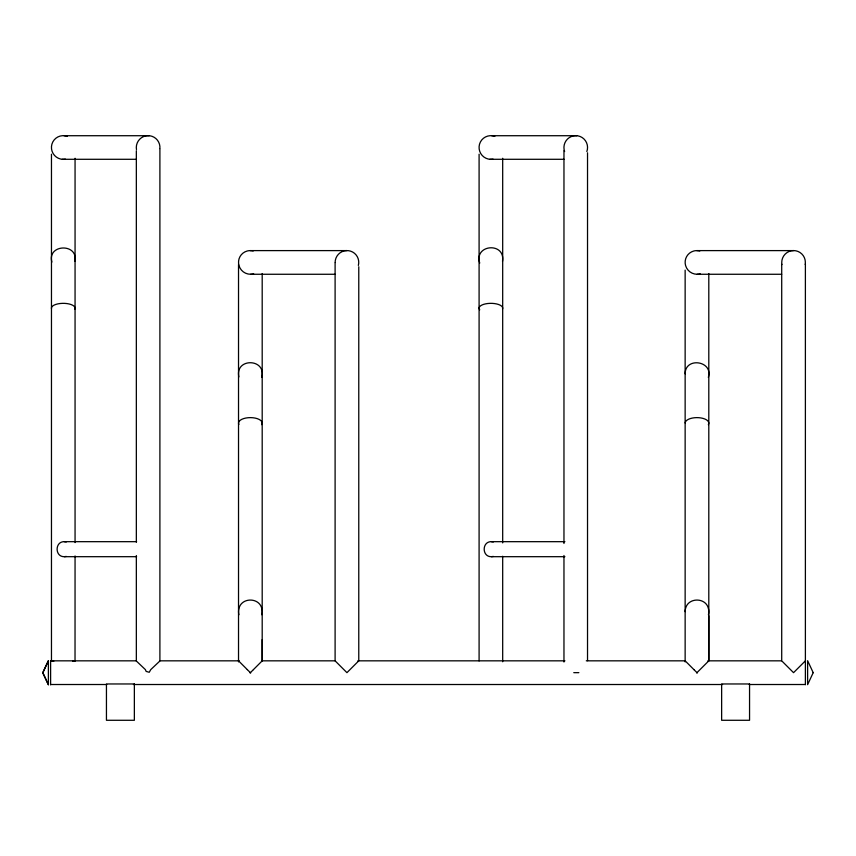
<?xml version="1.0" encoding="UTF-8"?>
<svg xmlns="http://www.w3.org/2000/svg" width="856" height="856" viewBox="0 0 856 856"><rect width="100%" height="100%" fill="white"/><g stroke="black" fill="none" stroke-linecap="round" stroke-linejoin="round"><path stroke-width="1.28" d="M253.44 669.606L262.204 660.832L262.204 639.571M693.916 669.627L697.265 672.934L696.698 672.934L708.811 660.832L708.811 615.742M74.9 261.337C78.581 242.879 46.845 243.992 51.884 262.086M502.526 261.337C505.564 241.809 473.732 244.26 479.724 263.092M261.733 377.378C266.644 358.236 234.715 357.605 238.867 376.929M685.142 373.858C685.078 356.567 713.53 360.89 708.34 377.378M159.901 149.094L159.901 660.982L150.763 669.606L149.233 672.27L146.141 671.414L145.37 669.606L136.446 661.1M51.574 661.239L53.789 661.239M685.549 608.595C688.053 597.221 705.911 597.221 708.415 608.595A11.834 11.834 0 0 1 708.415 614.726M48.385 660.832L42.8 672.837L48.385 684.832L48.385 660.629L42.8 672.623L48.385 684.629M253.44 669.627L250.091 672.934L250.648 672.934L247.309 669.627M805.389 660.832L793.544 672.666L781.71 660.832L781.71 264.354M72.781 661.239L75.028 661.239L75.061 555.929M136.618 541.677L64.35 541.677C54.709 541.313 54.709 557.053 64.35 556.689L136.618 556.689M64.35 556.689L66.297 556.432M564.907 541.677L491.419 541.677C481.778 541.313 481.778 557.053 491.419 556.689L564.907 556.689M491.419 556.689L493.366 556.432M64.168 135.719L149.233 135.719M491.804 135.719L576.858 135.719M62.36 159.291L136.425 159.291M489.985 159.291L564.051 159.291M250.123 250.605L346.937 250.605M696.741 250.605L793.544 250.605M253.194 250.99A11.952 11.866 56.5 0 0 247.074 251.043A11.802 11.716 56.5 0 0 238.984 265.585A11.952 11.866 56.5 0 0 250.594 274.262L335.06 274.273M699.801 250.99A11.952 11.866 56.5 0 0 693.681 251.043A11.802 11.716 56.5 0 0 685.592 265.585A11.952 11.866 56.5 0 0 697.201 274.262L781.667 274.273M50.611 660.832L136.115 660.832M160.158 660.832L238.974 660.832M261.679 660.832L335.156 660.832M357.862 660.832L564.928 660.832M586.296 660.832L685.153 660.832L693.916 669.606M707.869 660.832L781.335 660.832M573.766 672.666L578.87 672.666M50.611 684.511L106.722 684.511M133.44 684.511L722.56 684.511M749.278 684.511L805.389 684.511M491.419 541.677L493.366 541.934M64.35 541.677L66.297 541.934M238.942 661.239L238.535 660.832L247.298 669.606M805.389 264.354L805.389 684.672M708.8 273.535L708.8 660.757M685.142 270.122L685.142 661.902M587.526 152.785L587.526 660.682M563.965 150.731L563.965 543.485M563.965 555.48L563.965 662.02M502.686 158.274L502.686 542.886M502.686 556.24L502.686 661.752M479.093 154.198L479.093 660.95M358.771 266.719L358.771 660.832L346.937 672.666L335.103 660.832L335.103 262.931M262.193 273.535L262.193 660.757M238.524 264.568L238.524 661.902M136.339 150.731L136.339 542.19M136.339 555.544L136.339 660.982M75.061 158.274L75.061 542.586M51.467 154.198L51.467 660.672M50.611 660.629L50.611 684.832M136.468 149.543A11.866 11.813 -69.5 0 1 147.649 135.665A11.866 11.813 -69.5 0 1 159.89 148.548M65.441 159.163A11.866 11.802 53.2 0 1 51.478 146.526A11.866 11.802 53.2 0 1 67.207 136.361M74.889 309.08A11.984 4.869 0 0 0 70.962 304.501A11.781 4.794 0 0 0 54.281 305.036A11.984 4.869 0 0 0 51.467 308.556M261.808 614.726A11.834 11.834 0 0 0 261.808 608.595C259.293 597.221 241.446 597.221 238.942 608.595A11.834 11.834 0 0 0 238.942 614.726M335.135 262.514A11.866 11.802 -71.4 0 1 348.435 250.669A11.866 11.802 -71.4 0 1 358.364 265.424M253.654 273.856A11.802 11.716 56.5 0 1 250.594 274.273M238.867 424.437A11.845 5.5 0 0 1 250.594 417.621A11.845 5.5 0 0 1 261.743 424.651M564.618 151.533A11.866 11.813 -69.5 0 1 575.799 135.655A11.866 11.813 -69.5 0 1 586.831 151.566M493.067 159.163A11.866 11.802 53.2 0 1 479.103 146.526A11.866 11.802 53.2 0 1 494.832 136.361M502.526 309.08A11.984 4.869 0 0 0 498.588 304.501A11.781 4.794 0 0 0 481.907 305.036A11.984 4.869 0 0 0 479.735 309.797M781.924 264.568A11.866 11.802 -71.4 0 1 793.512 250.583A11.866 11.802 -71.4 0 1 805.186 264.418M700.262 273.856A11.802 11.716 56.5 0 1 697.201 274.273M685.132 423.014A11.845 5.5 0 0 1 698.753 417.685A11.845 5.5 0 0 1 708.351 424.651M685.142 611.655A11.834 11.834 0 0 1 685.324 609.6M813.2 672.666L807.615 684.672L807.615 660.672L813.2 672.666M134.36 683.965L106.444 683.965L106.444 720.281L134.36 720.281L134.36 683.965M749.556 683.965L721.64 683.965L721.64 720.281L749.556 720.281L749.556 683.965"/></g></svg>
